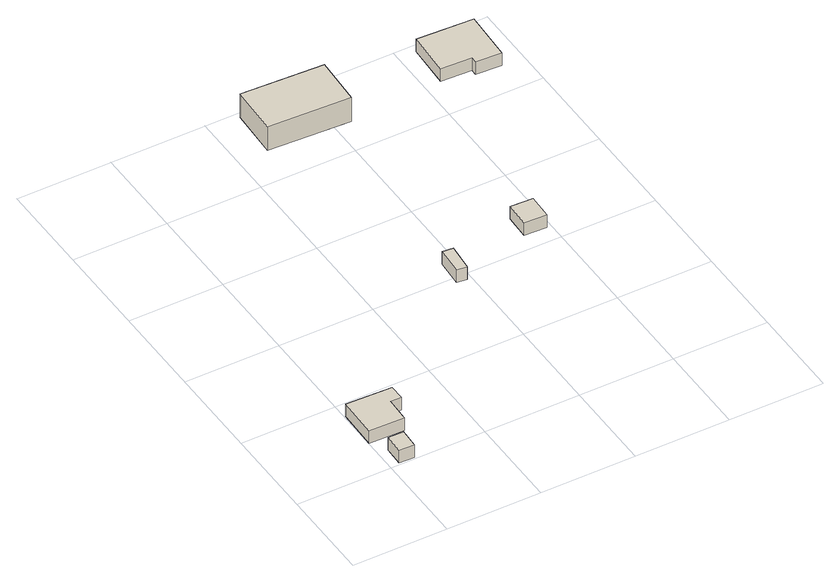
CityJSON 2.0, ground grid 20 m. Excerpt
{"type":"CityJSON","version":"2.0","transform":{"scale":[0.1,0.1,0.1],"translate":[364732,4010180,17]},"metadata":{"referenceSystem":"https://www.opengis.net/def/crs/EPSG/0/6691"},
"CityObjects":{
"building1":{"type":"Building","attributes":{"枝番":1,"利根川水系渡良瀬川洪水浸水想定区域（計画規模）.規模":"L1","利根川水系渡良瀬川洪水浸水想定区域（計画規模）.浸水ランク":"1","利根川水系渡良瀬川洪水浸水想定区域（計画規模）.浸水深":0.46,"利根川水系渡良瀬川洪水浸水想定区域（想定最大規模）.規模":"L2","利根川水系渡良瀬川洪水浸水想定区域（想定最大規模）.浸水ランク":"2","利根川水系渡良瀬川洪水浸水想定区域（想定最大規模）.浸水深":2.61,"利根川水系渡良瀬川洪水浸水想定区域（想定最大規模）.継続時間":37.2,"利根川水系多々良川洪水浸水想定区域（想定最大規模）.規模":"L2","利根川水系多々良川洪水浸水想定区域（想定最大規模）.浸水ランク":"1","利根川水系多々良川洪水浸水想定区域（想定最大規模）.浸水深":0.26,"利根川水系利根川洪水浸水想定区域（計画規模）.規模":"L1","利根川水系利根川洪水浸水想定区域（計画規模）.浸水ランク":"3","利根川水系利根川洪水浸水想定区域（計画規模）.浸水深":4.49,"利根川水系利根川洪水浸水想定区域（想定最大規模）.規模":"L2","利根川水系利根川洪水浸水想定区域（想定最大規模）.浸水ランク":"4","利根川水系利根川洪水浸水想定区域（想定最大規模）.浸水深":5.96,"usage":"411","BuildingDetails.prefecture":"10","BuildingDetails.city":"10207","BuildingDetails.surveyYear":2016},"geometry":[{"type":"Solid","lod":"1","boundaries":[[[[0,1,2,3]],[[2,4,5,3]],[[1,6,4,2]],[[0,7,6,1]],[[3,5,7,0]],[[4,6,7,5]]]]}]},
"building2":{"type":"Building","attributes":{"枝番":1,"利根川水系渡良瀬川洪水浸水想定区域（計画規模）.規模":"L1","利根川水系渡良瀬川洪水浸水想定区域（計画規模）.浸水ランク":"1","利根川水系渡良瀬川洪水浸水想定区域（計画規模）.浸水深":0.46,"利根川水系渡良瀬川洪水浸水想定区域（計画規模）.継続時間":12.9,"利根川水系渡良瀬川洪水浸水想定区域（想定最大規模）.規模":"L2","利根川水系渡良瀬川洪水浸水想定区域（想定最大規模）.浸水ランク":"2","利根川水系渡良瀬川洪水浸水想定区域（想定最大規模）.浸水深":2.61,"利根川水系渡良瀬川洪水浸水想定区域（想定最大規模）.継続時間":42.3,"利根川水系多々良川洪水浸水想定区域（想定最大規模）.規模":"L2","利根川水系多々良川洪水浸水想定区域（想定最大規模）.浸水ランク":"1","利根川水系多々良川洪水浸水想定区域（想定最大規模）.浸水深":0.26,"利根川水系多々良川洪水浸水想定区域（想定最大規模）.継続時間":3.7,"利根川水系利根川洪水浸水想定区域（計画規模）.規模":"L1","利根川水系利根川洪水浸水想定区域（計画規模）.浸水ランク":"3","利根川水系利根川洪水浸水想定区域（計画規模）.浸水深":4.49,"利根川水系利根川洪水浸水想定区域（想定最大規模）.規模":"L2","利根川水系利根川洪水浸水想定区域（想定最大規模）.浸水ランク":"4","利根川水系利根川洪水浸水想定区域（想定最大規模）.浸水深":5.96,"usage":"411","measuredHeight":3.3,"BuildingDetails.prefecture":"10","BuildingDetails.city":"10207","BuildingDetails.surveyYear":2016},"geometry":[{"type":"Solid","lod":"1","boundaries":[[[[8,9,10,11,12,13]],[[12,14,15,13]],[[11,16,14,12]],[[10,17,16,11]],[[9,18,17,10]],[[8,19,18,9]],[[13,15,19,8]],[[14,16,17,18,19,15]]]]}]},
"building3":{"type":"Building","attributes":{"枝番":1,"利根川水系渡良瀬川洪水浸水想定区域（計画規模）.規模":"L1","利根川水系渡良瀬川洪水浸水想定区域（計画規模）.浸水ランク":"2","利根川水系渡良瀬川洪水浸水想定区域（計画規模）.浸水深":0.66,"利根川水系渡良瀬川洪水浸水想定区域（計画規模）.継続時間":9,"利根川水系渡良瀬川洪水浸水想定区域（想定最大規模）.規模":"L2","利根川水系渡良瀬川洪水浸水想定区域（想定最大規模）.浸水ランク":"2","利根川水系渡良瀬川洪水浸水想定区域（想定最大規模）.浸水深":2.81,"利根川水系渡良瀬川洪水浸水想定区域（想定最大規模）.継続時間":40.6,"利根川水系多々良川洪水浸水想定区域（想定最大規模）.規模":"L2","利根川水系多々良川洪水浸水想定区域（想定最大規模）.浸水ランク":"1","利根川水系多々良川洪水浸水想定区域（想定最大規模）.浸水深":0.46,"利根川水系利根川洪水浸水想定区域（計画規模）.規模":"L1","利根川水系利根川洪水浸水想定区域（計画規模）.浸水ランク":"3","利根川水系利根川洪水浸水想定区域（計画規模）.浸水深":4.7,"利根川水系利根川洪水浸水想定区域（想定最大規模）.規模":"L2","利根川水系利根川洪水浸水想定区域（想定最大規模）.浸水ランク":"4","利根川水系利根川洪水浸水想定区域（想定最大規模）.浸水深":6.16,"BuildingDetails.prefecture":"10","BuildingDetails.city":"10207"},"geometry":[{"type":"Solid","lod":"1","boundaries":[[[[20,21,22,23]],[[22,24,25,23]],[[21,26,24,22]],[[20,27,26,21]],[[23,25,27,20]],[[24,26,27,25]]]]}]},
"building4":{"type":"Building","attributes":{"枝番":1,"利根川水系渡良瀬川洪水浸水想定区域（計画規模）.規模":"L1","利根川水系渡良瀬川洪水浸水想定区域（計画規模）.浸水ランク":"1","利根川水系渡良瀬川洪水浸水想定区域（計画規模）.浸水深":0.26,"利根川水系渡良瀬川洪水浸水想定区域（想定最大規模）.規模":"L2","利根川水系渡良瀬川洪水浸水想定区域（想定最大規模）.浸水ランク":"2","利根川水系渡良瀬川洪水浸水想定区域（想定最大規模）.浸水深":2.41,"利根川水系渡良瀬川洪水浸水想定区域（想定最大規模）.継続時間":34.2,"利根川水系多々良川洪水浸水想定区域（想定最大規模）.規模":"L2","利根川水系多々良川洪水浸水想定区域（想定最大規模）.浸水ランク":"1","利根川水系多々良川洪水浸水想定区域（想定最大規模）.浸水深":0.06,"利根川水系利根川洪水浸水想定区域（計画規模）.規模":"L1","利根川水系利根川洪水浸水想定区域（計画規模）.浸水ランク":"3","利根川水系利根川洪水浸水想定区域（計画規模）.浸水深":4.29,"利根川水系利根川洪水浸水想定区域（想定最大規模）.規模":"L2","利根川水系利根川洪水浸水想定区域（想定最大規模）.浸水ランク":"4","利根川水系利根川洪水浸水想定区域（想定最大規模）.浸水深":5.76,"usage":"452","measuredHeight":6.1,"BuildingDetails.prefecture":"10","BuildingDetails.city":"10207","BuildingDetails.surveyYear":2016},"geometry":[{"type":"Solid","lod":"1","boundaries":[[[[28,29,30,31]],[[30,32,33,31]],[[29,34,32,30]],[[28,35,34,29]],[[31,33,35,28]],[[32,34,35,33]]]]}]},
"building5":{"type":"Building","attributes":{"枝番":1,"利根川水系渡良瀬川洪水浸水想定区域（計画規模）.規模":"L1","利根川水系渡良瀬川洪水浸水想定区域（計画規模）.浸水ランク":"1","利根川水系渡良瀬川洪水浸水想定区域（計画規模）.浸水深":0.46,"利根川水系渡良瀬川洪水浸水想定区域（想定最大規模）.規模":"L2","利根川水系渡良瀬川洪水浸水想定区域（想定最大規模）.浸水ランク":"2","利根川水系渡良瀬川洪水浸水想定区域（想定最大規模）.浸水深":2.61,"利根川水系渡良瀬川洪水浸水想定区域（想定最大規模）.継続時間":34,"利根川水系多々良川洪水浸水想定区域（想定最大規模）.規模":"L2","利根川水系多々良川洪水浸水想定区域（想定最大規模）.浸水ランク":"1","利根川水系多々良川洪水浸水想定区域（想定最大規模）.浸水深":0.26,"利根川水系利根川洪水浸水想定区域（計画規模）.規模":"L1","利根川水系利根川洪水浸水想定区域（計画規模）.浸水ランク":"3","利根川水系利根川洪水浸水想定区域（計画規模）.浸水深":4.5,"利根川水系利根川洪水浸水想定区域（想定最大規模）.規模":"L2","利根川水系利根川洪水浸水想定区域（想定最大規模）.浸水ランク":"4","利根川水系利根川洪水浸水想定区域（想定最大規模）.浸水深":5.96,"measuredHeight":3.3,"BuildingDetails.prefecture":"10","BuildingDetails.city":"10207"},"geometry":[{"type":"Solid","lod":"1","boundaries":[[[[36,37,38,39]],[[38,40,41,39]],[[37,42,40,38]],[[36,43,42,37]],[[39,41,43,36]],[[40,42,43,41]]]]}]},
"building6":{"type":"Building","attributes":{"枝番":1,"利根川水系渡良瀬川洪水浸水想定区域（計画規模）.規模":"L1","利根川水系渡良瀬川洪水浸水想定区域（計画規模）.浸水ランク":"1","利根川水系渡良瀬川洪水浸水想定区域（計画規模）.浸水深":0.26,"利根川水系渡良瀬川洪水浸水想定区域（想定最大規模）.規模":"L2","利根川水系渡良瀬川洪水浸水想定区域（想定最大規模）.浸水ランク":"2","利根川水系渡良瀬川洪水浸水想定区域（想定最大規模）.浸水深":2.41,"利根川水系渡良瀬川洪水浸水想定区域（想定最大規模）.継続時間":33.7,"利根川水系多々良川洪水浸水想定区域（想定最大規模）.規模":"L2","利根川水系多々良川洪水浸水想定区域（想定最大規模）.浸水ランク":"1","利根川水系多々良川洪水浸水想定区域（想定最大規模）.浸水深":0.06,"利根川水系利根川洪水浸水想定区域（計画規模）.規模":"L1","利根川水系利根川洪水浸水想定区域（計画規模）.浸水ランク":"3","利根川水系利根川洪水浸水想定区域（計画規模）.浸水深":4.29,"利根川水系利根川洪水浸水想定区域（想定最大規模）.規模":"L2","利根川水系利根川洪水浸水想定区域（想定最大規模）.浸水ランク":"4","利根川水系利根川洪水浸水想定区域（想定最大規模）.浸水深":5.76,"usage":"452","BuildingDetails.prefecture":"10","BuildingDetails.city":"10207","BuildingDetails.surveyYear":2016},"geometry":[{"type":"Solid","lod":"1","boundaries":[[[[44,45,46,47,48,49]],[[48,50,51,49]],[[47,52,50,48]],[[46,53,52,47]],[[45,54,53,46]],[[44,55,54,45]],[[49,51,55,44]],[[50,52,53,54,55,51]]]]}]}
},
"vertices":[
[20,5,4],[21,47,4],[54,46,4],[52,4,4],[54,46,34],[52,4,34],[21,47,34],[20,5,34],
[1,80,4],[3,167,4],[100,164,4],[100,131,4],[77,131,4],[75,78,4],[77,131,34],[75,78,34],[100,131,34],[100,164,34],[3,167,34],[1,80,34],
[369,387,4],[373,445,4],[396,443,4],[391,385,4],[396,443,34],[391,385,34],[373,445,34],[369,387,34],
[261,881,6],[266,986,6],[440,978,6],[435,873,6],[440,978,63],[435,873,63],[266,986,63],[261,881,63],
[543,438,4],[545,491,4],[593,489,4],[591,436,4],[593,489,34],[591,436,34],[545,491,34],[543,438,34],
[696,869,7],[697,882,7],[632,885,7],[636,980,7],[756,975,7],[751,866,7],[756,975,37],[751,866,37],[636,980,37],[632,885,37],[697,882,37],[696,869,37]
]}
